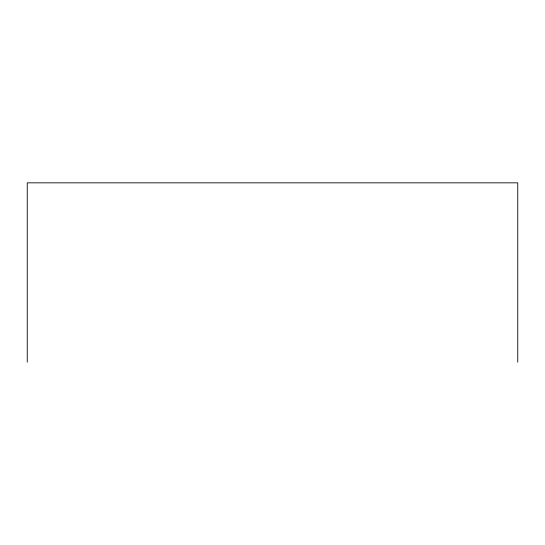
<?xml version="1.0" encoding="UTF-8"?>
<svg xmlns="http://www.w3.org/2000/svg" width="545" height="545" viewBox="0 0 545 545"><rect width="100%" height="100%" fill="white"/><g stroke="black" fill="none" stroke-linecap="round" stroke-linejoin="round"><path stroke-width="0.82" d="M517.75 362.159L517.75 182.841L27.25 182.841L27.25 362.159"/></g></svg>
